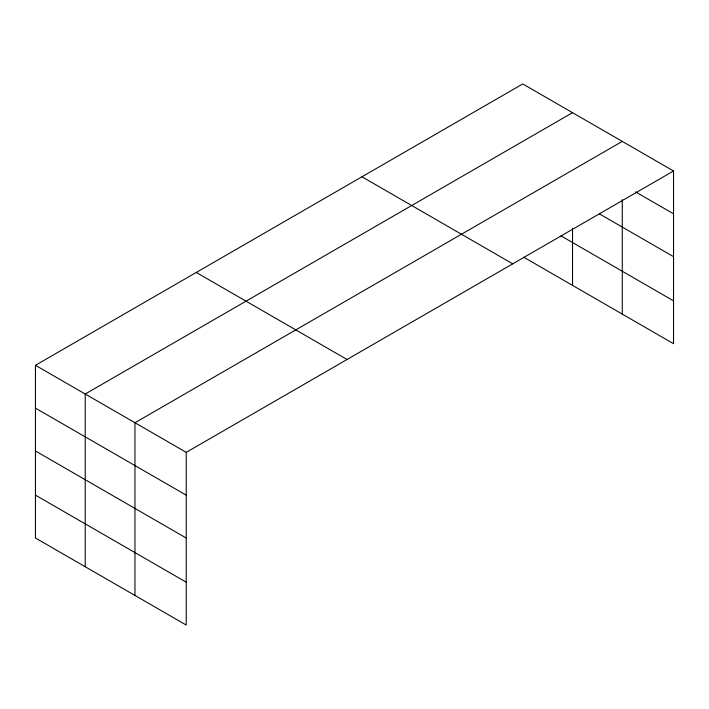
<?xml version="1.0" encoding="UTF-8"?>
<svg xmlns="http://www.w3.org/2000/svg" width="709" height="709" viewBox="0 0 709 709"><rect width="100%" height="100%" fill="white"/><g stroke="black" fill="none" stroke-linecap="round" stroke-linejoin="round"><path stroke-width="1.06" d="M622.28 199.61L622.28 314.114M523.721 257.207L673.55 343.705L673.55 170.993L522.763 83.946L35.45 365.295L35.45 538.007L186.237 625.054L186.237 452.342L35.45 365.295M572.526 112.669L85.213 394.018L85.213 566.73M622.28 141.401L134.967 422.75L134.967 595.463M186.237 452.342L673.55 170.993M635.574 191.9L673.55 213.826M599.318 213.826L673.55 256.685M561.041 235.893L673.55 300.846M361.953 176.789L512.74 263.845M196.26 272.442L347.047 359.498M35.45 408.118L186.237 495.174M35.45 450.977L186.237 538.034M35.45 495.139L186.237 582.195M572.526 228.165L572.526 285.381"/></g></svg>
